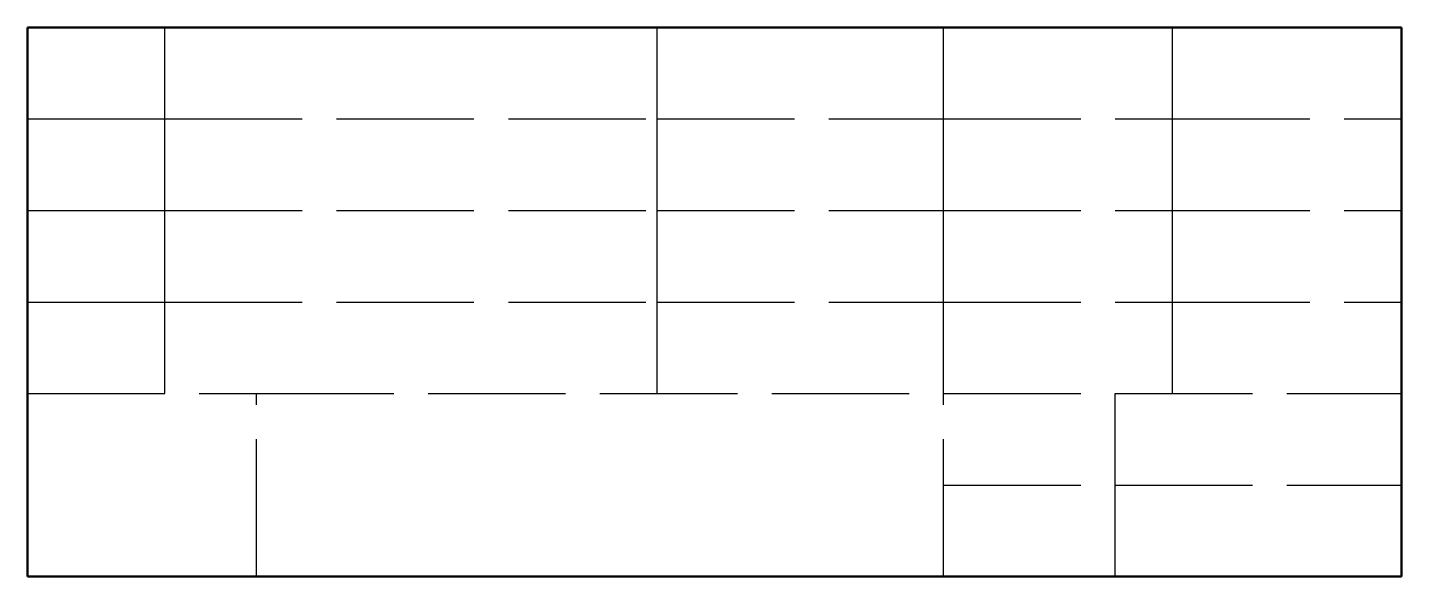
# Model space of a CAD drawing. Header units: millimetres. Extents: x 1152 to 1272, y 222 to 270.
import ezdxf

# ---------------------------------------------------------------- set-up
doc = ezdxf.new("R2010")
doc.units = ezdxf.units.MM
doc.linetypes.add('ACAD_ISO02W100', pattern=[15, 12, -3])
doc.layers.add('Contornos Ocultos', color=252, linetype='ACAD_ISO02W100', lineweight=30, true_color=0xa0a0a4)
doc.layers.add('Contornos Visibles', color=7, linetype='Continuous', lineweight=50, true_color=0xffffff)

msp = doc.modelspace()

# ---------------------------------------------------------------- linework, layer by layer
at = {"layer": 'Contornos Ocultos'}
for p, q in [((1163.98, 262.47), (1163.98, 270.47)), ((1206.98, 262.47), (1206.98, 270.47)), ((1231.98, 262.47), (1231.98, 270.47)), ((1251.98, 262.47), (1251.98, 270.47)), ((1151.98, 262.47), (1163.98, 262.47)), ((1163.98, 254.47), (1163.98, 262.47)), ((1163.98, 262.47), (1206.98, 262.47)), ((1206.98, 254.47), (1206.98, 262.47)), ((1206.98, 262.47), (1231.98, 262.47)), ((1231.98, 254.47), (1231.98, 262.47)), ((1231.98, 262.47), (1251.98, 262.47)), ((1251.98, 254.47), (1251.98, 262.47)), ((1251.98, 262.47), (1271.98, 262.47)), ((1151.98, 254.47), (1163.98, 254.47)), ((1163.98, 246.47), (1163.98, 254.47)), ((1163.98, 254.47), (1206.98, 254.47)), ((1206.98, 246.47), (1206.98, 254.47)), ((1206.98, 254.47), (1231.98, 254.47)), ((1231.98, 246.47), (1231.98, 254.47)), ((1231.98, 254.47), (1251.98, 254.47)), ((1251.98, 246.47), (1251.98, 254.47)), ((1251.98, 254.47), (1271.98, 254.47)), ((1151.98, 246.47), (1163.98, 246.47)), ((1163.98, 238.47), (1163.98, 246.47)), ((1163.98, 246.47), (1206.98, 246.47)), ((1206.98, 238.47), (1206.98, 246.47)), ((1206.98, 246.47), (1231.98, 246.47)), ((1231.98, 238.47), (1231.98, 246.47)), ((1231.98, 246.47), (1251.98, 246.47)), ((1251.98, 238.47), (1251.98, 246.47)), ((1251.98, 246.47), (1271.98, 246.47)), ((1151.98, 238.47), (1171.98, 238.47)), ((1171.98, 222.47), (1171.98, 238.47)), ((1171.98, 238.47), (1231.98, 238.47)), ((1231.98, 222.47), (1231.98, 238.47)), ((1231.98, 238.47), (1246.98, 238.47)), ((1246.98, 230.47), (1246.98, 238.47)), ((1246.98, 238.47), (1271.98, 238.47)), ((1231.98, 230.47), (1246.98, 230.47)), ((1246.98, 222.47), (1246.98, 230.47)), ((1246.98, 230.47), (1271.98, 230.47))]:
    msp.add_line(p, q, dxfattribs=at)
at = {"layer": 'Contornos Visibles'}
for p, q in [((1151.98, 262.47), (1151.98, 270.47)), ((1151.98, 270.47), (1163.98, 270.47)), ((1163.98, 270.47), (1206.98, 270.47)), ((1206.98, 270.47), (1231.98, 270.47)), ((1231.98, 270.47), (1251.98, 270.47)), ((1251.98, 270.47), (1271.98, 270.47)), ((1271.98, 262.47), (1271.98, 270.47)), ((1151.98, 254.47), (1151.98, 262.47)), ((1271.98, 254.47), (1271.98, 262.47)), ((1151.98, 246.47), (1151.98, 254.47)), ((1271.98, 246.47), (1271.98, 254.47)), ((1151.98, 238.47), (1151.98, 246.47)), ((1271.98, 238.47), (1271.98, 246.47)), ((1151.98, 222.47), (1151.98, 238.47)), ((1271.98, 230.47), (1271.98, 238.47)), ((1271.98, 222.47), (1271.98, 230.47)), ((1151.98, 222.47), (1171.98, 222.47)), ((1171.98, 222.47), (1231.98, 222.47)), ((1231.98, 222.47), (1246.98, 222.47)), ((1246.98, 222.47), (1271.98, 222.47))]:
    msp.add_line(p, q, dxfattribs=at)

doc.saveas('drawing.dxf')
